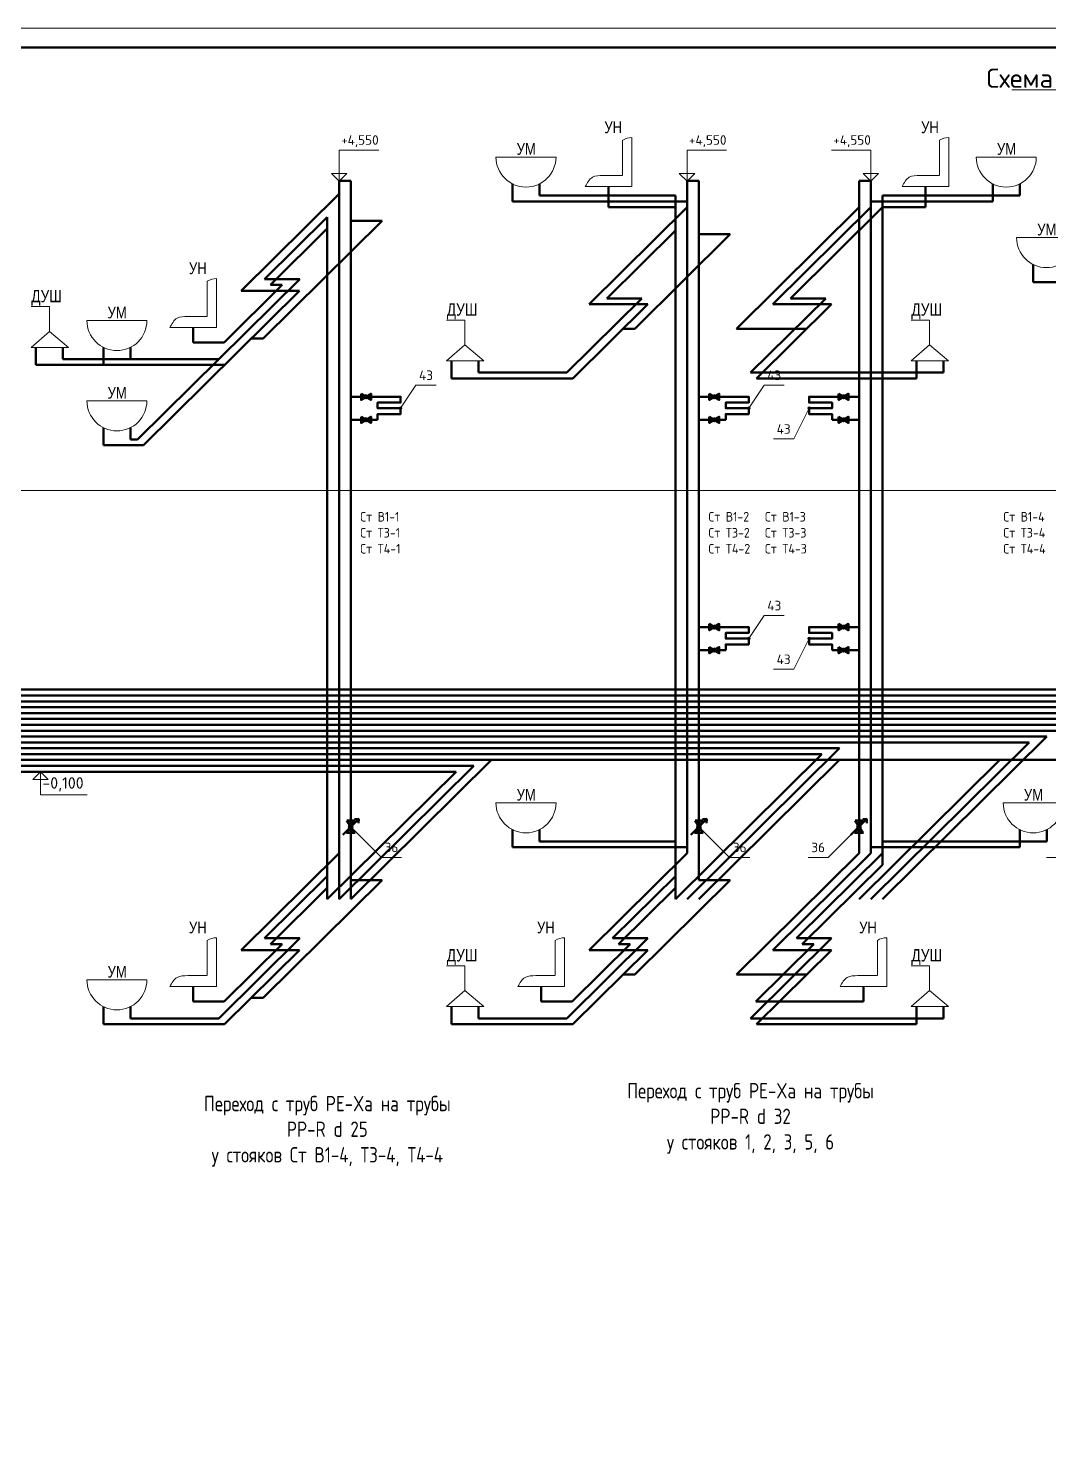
# Model space of a CAD drawing. Header units: millimetres. Extents: x -718 to 68664, y -49984 to -979.
# Drawn here: x 18490 to 40418, y -31379 to -979 of the extents above; entities that cross this region are included whole.
import ezdxf
from ezdxf.enums import TextEntityAlignment as Align

# ---------------------------------------------------------------- set-up
doc = ezdxf.new("R2010")
doc.units = ezdxf.units.MM
doc.linetypes.add('DASHED', pattern=[19.05, 12.7, -6.35])
for name, color, linetype, lineweight in [('Text', 7, 'Continuous', 15), ('ГВС (Т3)', 10, 'Continuous', 50), ('ГВС_циркуляция (Т4)', 6, 'Continuous', 50), ('Оборудование', 19, 'Continuous', 13), ('Рамка', 7, 'Continuous', 50), ('Текст', 28, 'Continuous', 25), ('Тонкие', 8, 'Continuous', 13), ('ХВС (В1)', 5, 'Continuous', 50)]:
    doc.layers.add(name, color=color, linetype=linetype, lineweight=lineweight)
doc.styles.add('GOST', font='isocpeur.ttf', dxfattribs={"width": 0.9})
doc.styles.add('ВАНЯ', font='isocpeur.ttf', dxfattribs={"width": 0.8, "height": 250})

# ---------------------------------------------------------------- blocks, each defined once
blk = doc.blocks.new('Умывальник')
at = {"layer": 'Оборудование'}
blk.add_line((-256, 256), (256, 256), dxfattribs=at)
blk.add_arc((0, 256), 256, 180, 0, dxfattribs=at)
at = {"layer": 'Оборудование', "insert": (-80, 375), "char_height": 100, "width": 453.43, "attachment_point": 1, "style": 'ВАНЯ'}
blk.add_mtext('{\\fArial|b0|i0|c204|p34;УМ}', dxfattribs=at)
blk = doc.blocks.new('Унитаз')
at = {"layer": 'Оборудование'}
for p, q in [((24083, -22839), (24083, -23137)), ((24163, -22817), (24163, -23234)), ((23917, -23140), (24083, -23140)), ((24163, -23234), (23765, -23234))]:
    blk.add_line(p, q, dxfattribs=at)
blk.add_arc((24163, -22969), 152, 90, 121.3609, dxfattribs=at)
blk.add_spline([(23765, -23234), (23826, -23155), (23917, -23140)], degree=3, dxfattribs=at)
at = {"layer": 'Оборудование', "insert": (23927, -22679), "char_height": 100, "width": 447.68, "attachment_point": 1, "style": 'ВАНЯ'}
blk.add_mtext('{\\fArial|b0|i0|c204|p34;УН}', dxfattribs=at)
blk = doc.blocks.new('Душ')
at = {"layer": 'Оборудование'}
for p, q in [((15448, -35911), (14824, -35911)), ((15448, -36758), (15448, -35911)), ((15448, -35911), (15448, -35911)), ((14824, -37304), (15448, -36758)), ((16095, -37304), (15448, -36758)), ((16095, -37304), (14824, -37304))]:
    blk.add_line(p, q, dxfattribs=at)
at = {"layer": 'Оборудование', "insert": (14827, -35343), "char_height": 420, "width": 578.01, "attachment_point": 1, "style": 'ВАНЯ'}
blk.add_mtext('{\\fArial|b0|i0|c204|p34;ДУШ}', dxfattribs=at)

msp = doc.modelspace()

# ---------------------------------------------------------------- linework, layer by layer
at = {"layer": 'Text'}
for p, q in [((39624, -2299), (44740, -2299)), ((25170, -4262), (25170, -3602)), ((25170, -3602), (26020, -3602)), ((32645, -4262), (32645, -3602)), ((32645, -3602), (33495, -3602)), ((35747, -3602), (36597, -3602)), ((36597, -4262), (36597, -3602)), ((25170, -4262), (25006, -4097)), ((25006, -4097), (25336, -4097)), ((25170, -4262), (25336, -4097)), ((32645, -4262), (32480, -4097)), ((32480, -4097), (32810, -4097)), ((32645, -4262), (32810, -4097)), ((36597, -4262), (36432, -4097)), ((36432, -4097), (36762, -4097)), ((36597, -4262), (36762, -4097)), ((26490, -9146), (26820, -8652)), ((26820, -8652), (27254, -8652)), ((33973, -9146), (34303, -8652)), ((34303, -8652), (34736, -8652)), ((35268, -9146), (34938, -9806)), ((34505, -9806), (34938, -9806)), ((33973, -14096), (34303, -13602)), ((34303, -13602), (34736, -13602)), ((35268, -14096), (34938, -14756)), ((34505, -14756), (34938, -14756)), ((18752, -16959), (18587, -17124)), ((18752, -16959), (18917, -17124)), ((18752, -16959), (18752, -17454)), ((18587, -17124), (18917, -17124)), ((18752, -17454), (19755, -17454)), ((25418, -18139), (26078, -18799)), ((32901, -18139), (33561, -18799)), ((36341, -18139), (35681, -18799)), ((26078, -18799), (26511, -18799)), ((33561, -18799), (33994, -18799)), ((35248, -18799), (35681, -18799)), ((40371, -18799), (40804, -18799)), ((25419, -19287), (25419, -19287))]:
    msp.add_line(p, q, dxfattribs=at)
at = {"layer": 'Text', "linetype": 'DASHED'}
msp.add_line((17240, -10910), (66441, -10910), dxfattribs=at)
at = {"layer": 'Text'}
for centre in [(26490, -9146), (33973, -9146), (35268, -9146), (33973, -14096), (35268, -14096), (25418, -18139), (32901, -18139), (36341, -18139)]:
    msp.add_circle(centre, 28.9, dxfattribs=at)
at = {"layer": 'ГВС (Т3)'}
for p, q in [((25167, -4538), (23061, -6620)), ((25167, -4259), (25167, -19694)), ((28896, -4323), (28896, -4701)), ((32647, -4259), (32647, -18706)), ((36597, -4259), (36597, -18706)), ((39217, -4323), (39217, -4701)), ((28896, -4701), (32647, -4701)), ((32647, -4827), (30541, -6910)), ((36597, -4827), (34491, -6910)), ((36597, -4701), (39217, -4701)), ((40083, -6054), (40083, -6432)), ((24321, -6620), (20963, -9941)), ((23061, -6620), (24321, -6620)), ((40083, -6432), (42767, -6432)), ((31801, -6910), (30188, -8504)), ((30541, -6910), (31801, -6910)), ((35751, -6910), (34138, -8504)), ((34491, -6910), (35751, -6910)), ((18654, -7838), (18654, -8215)), ((20105, -7838), (20105, -8215)), ((27584, -8127), (27584, -8504)), ((37576, -8127), (37576, -8504)), ((18654, -8215), (22708, -8215)), ((27584, -8504), (30188, -8504)), ((37576, -8504), (34138, -8504)), ((20105, -9564), (20105, -9941)), ((20105, -9941), (20963, -9941)), ((14102, -15319), (43890, -15319)), ((12963, -15697), (55497, -15697)), ((13343, -15571), (60740, -15571)), ((11825, -16075), (45373, -16075)), ((11066, -16327), (40001, -16327)), ((40001, -16327), (36597, -19694)), ((10687, -16453), (35924, -16453)), ((35924, -16453), (32647, -19694)), ((9549, -16831), (28062, -16831)), ((28062, -16831), (25167, -19694)), ((28896, -18202), (28896, -18580)), ((39796, -18202), (39796, -18580)), ((25167, -18706), (23061, -20789)), ((28896, -18580), (32647, -18580)), ((32647, -18706), (30541, -20789)), ((36597, -18706), (34491, -20789)), ((36597, -18580), (39796, -18580)), ((24321, -20789), (22708, -22384)), ((23061, -20789), (24321, -20789)), ((31801, -20789), (30188, -22384)), ((30541, -20789), (31801, -20789)), ((35751, -20789), (34138, -22384)), ((34491, -20789), (35751, -20789)), ((20105, -22006), (20105, -22384)), ((27584, -22006), (27584, -22384)), ((37576, -22006), (37576, -22384)), ((20105, -22384), (22708, -22384)), ((27584, -22384), (30188, -22384)), ((37576, -22384), (34138, -22384))]:
    msp.add_line(p, q, dxfattribs=at)
at = {"layer": 'ГВС_циркуляция (Т4)'}
for p, q in [((25167, -4259), (25419, -4259)), ((25419, -4259), (25419, -19694)), ((32647, -4259), (32899, -4259)), ((32899, -4259), (32899, -19287)), ((36345, -4259), (36345, -18706)), ((36345, -4259), (36597, -4259)), ((36345, -4827), (33707, -7435)), ((26092, -5118), (23536, -7646)), ((25419, -5118), (26092, -5118)), ((33572, -5407), (31521, -7435)), ((32899, -5407), (33572, -5407)), ((31269, -7435), (31521, -7435)), ((33707, -7435), (35219, -7435)), ((23284, -7646), (23536, -7646)), ((25418, -8899), (25996, -8899)), ((32901, -8899), (33478, -8899)), ((36341, -8899), (35764, -8899)), ((25418, -9394), (25996, -9394)), ((32901, -9394), (33478, -9394)), ((36341, -9394), (35764, -9394)), ((32901, -13849), (33478, -13849)), ((36341, -13849), (35764, -13849)), ((32901, -14344), (33478, -14344)), ((36341, -14344), (35764, -14344)), ((9928, -16705), (59341, -16705)), ((28441, -16705), (25419, -19694)), ((35921, -16705), (32899, -19694)), ((39367, -16705), (36345, -19694)), ((25246, -18311), (25590, -17967)), ((25590, -17967), (25497, -17974)), ((25590, -17967), (25583, -18060)), ((32729, -18311), (33072, -17967)), ((33072, -17967), (32980, -17974)), ((33072, -17967), (33066, -18060)), ((36169, -18311), (36513, -17967)), ((36513, -17967), (36420, -17974)), ((36513, -17967), (36506, -18060)), ((36345, -18706), (33707, -21315)), ((26092, -19287), (23536, -21815)), ((25419, -19287), (26092, -19287)), ((33572, -19287), (31521, -21315)), ((32899, -19287), (33572, -19287)), ((31269, -21315), (31521, -21315)), ((33707, -21315), (35219, -21315)), ((23284, -21815), (23536, -21815))]:
    msp.add_line(p, q, dxfattribs=at)
for points in [[(25641, -8832), (25855, -8966), (25855, -8832), (25641, -8966)], [(33124, -8832), (33338, -8966), (33338, -8832), (33124, -8966)], [(35904, -8832), (36118, -8966), (36118, -8832), (35904, -8966)], [(25641, -9327), (25855, -9461), (25855, -9327), (25641, -9461)], [(33124, -9327), (33338, -9461), (33338, -9327), (33124, -9461)], [(35904, -9327), (36118, -9461), (36118, -9327), (35904, -9461)], [(33124, -13782), (33338, -13916), (33338, -13782), (33124, -13916)], [(35904, -13782), (36118, -13916), (36118, -13782), (35904, -13916)], [(33124, -14277), (33338, -14411), (33338, -14277), (33124, -14411)], [(35904, -14277), (36118, -14411), (36118, -14277), (35904, -14411)], [(25336, -18007), (25500, -18007), (25336, -18271), (25500, -18271)], [(32818, -18007), (32983, -18007), (32818, -18271), (32983, -18271)], [(36258, -18007), (36424, -18007), (36258, -18271), (36424, -18271)]]:
    msp.add_lwpolyline(points, close=True, dxfattribs=at)
for points in [[(25996, -8899), (26490, -8899), (26490, -9023), (25996, -9023), (25996, -9146), (26490, -9146), (26490, -9270), (25996, -9270), (25996, -9394)], [(33478, -8899), (33973, -8899), (33973, -9023), (33478, -9023), (33478, -9146), (33973, -9146), (33973, -9270), (33478, -9270), (33478, -9394)], [(35764, -8899), (35268, -8899), (35268, -9023), (35764, -9023), (35764, -9146), (35268, -9146), (35268, -9270), (35764, -9270), (35764, -9394)], [(33478, -13849), (33973, -13849), (33973, -13973), (33478, -13973), (33478, -14096), (33973, -14096), (33973, -14220), (33478, -14220), (33478, -14344)], [(35764, -13849), (35268, -13849), (35268, -13973), (35764, -13973), (35764, -14096), (35268, -14096), (35268, -14220), (35764, -14220), (35764, -14344)]]:
    msp.add_lwpolyline(points, dxfattribs=at)
for centre, radius in [((25748, -8899), 32.2), ((33231, -8899), 32.2), ((36011, -8899), 32.2), ((25748, -9394), 32.2), ((33231, -9394), 32.2), ((36011, -9394), 32.2), ((33231, -13849), 32.2), ((36011, -13849), 32.2), ((33231, -14344), 32.2), ((36011, -14344), 32.2), ((25418, -18139), 39.6), ((32901, -18139), 39.6), ((36341, -18139), 39.6)]:
    msp.add_circle(centre, radius, dxfattribs=at)
at = {"layer": 'Рамка', "lineweight": 50}
msp.add_lwpolyline([(932, -49572), (68252, -49572), (68252, -1392), (932, -1392)], close=True, dxfattribs=at)
at = {"layer": 'Тонкие'}
msp.add_lwpolyline([(-718, -49984), (68664, -49984), (68664, -979), (-718, -979)], close=True, dxfattribs=at)
at = {"layer": 'ХВС (В1)'}
for p, q in [((29474, -4323), (29474, -4575)), ((30961, -4380), (30961, -4827)), ((37768, -4380), (37768, -4827)), ((39796, -4323), (39796, -4575)), ((32395, -4575), (29474, -4575)), ((30961, -4827), (32395, -4827)), ((32395, -4575), (32395, -19694)), ((36849, -4827), (34870, -6784)), ((36849, -4575), (36849, -18956)), ((36849, -4575), (39796, -4575)), ((36849, -4827), (37768, -4827)), ((24915, -5036), (23568, -6368)), ((24915, -5036), (24915, -19694)), ((24915, -5285), (23692, -6494)), ((32395, -5325), (30920, -6784)), ((24324, -6368), (20838, -9815)), ((23568, -6368), (24324, -6368)), ((23944, -6494), (22696, -7729)), ((23692, -6494), (23944, -6494)), ((31676, -6784), (30063, -8378)), ((30920, -6784), (31676, -6784)), ((35626, -6784), (34013, -8378)), ((34870, -6784), (35626, -6784)), ((22034, -7408), (22034, -7729)), ((19232, -7838), (19232, -8089)), ((20683, -7838), (20683, -8089)), ((22696, -7729), (22034, -7729)), ((22584, -8089), (19232, -8089)), ((28163, -8127), (28163, -8378)), ((38155, -8127), (38155, -8378)), ((30063, -8378), (28163, -8378)), ((34013, -8378), (38155, -8378)), ((20683, -9564), (20683, -9815)), ((20838, -9815), (20683, -9815)), ((14481, -15193), (43765, -15193)), ((13722, -15445), (61119, -15445)), ((12205, -15949), (45753, -15949)), ((12584, -15823), (55118, -15823)), ((11446, -16201), (40380, -16201)), ((40380, -16201), (36849, -19694)), ((10308, -16579), (35544, -16579)), ((35544, -16579), (32395, -19694)), ((9169, -16957), (27682, -16957)), ((27682, -16957), (24915, -19694)), ((29474, -18202), (29474, -18454)), ((40374, -18202), (40374, -18454)), ((32395, -18454), (29474, -18454)), ((36849, -18454), (40374, -18454)), ((36849, -18706), (34997, -20537)), ((36849, -18956), (35122, -20663)), ((24915, -19205), (23568, -20537)), ((24915, -19454), (23692, -20663)), ((32395, -19205), (31047, -20537)), ((32395, -19454), (31172, -20663)), ((24324, -20537), (22584, -22258)), ((23944, -20663), (22696, -21898)), ((23568, -20537), (24324, -20537)), ((23692, -20663), (23944, -20663)), ((31803, -20537), (30063, -22258)), ((31424, -20663), (30175, -21898)), ((31047, -20537), (31803, -20537)), ((31172, -20663), (31424, -20663)), ((35753, -20537), (34013, -22258)), ((35374, -20663), (34125, -21898)), ((34997, -20537), (35753, -20537)), ((35122, -20663), (35374, -20663)), ((22034, -21577), (22034, -21898)), ((29513, -21577), (29513, -21898)), ((36436, -21577), (36436, -21898)), ((20683, -22006), (20683, -22258)), ((22696, -21898), (22034, -21898)), ((28163, -22006), (28163, -22258)), ((30175, -21898), (29513, -21898)), ((34125, -21898), (36436, -21898)), ((38155, -22006), (38155, -22258)), ((22584, -22258), (20683, -22258)), ((30063, -22258), (28163, -22258)), ((34013, -22258), (38155, -22258))]:
    msp.add_line(p, q, dxfattribs=at)

# ---------------------------------------------------------------- block references
at = {"layer": 'Text'}
for name, p, xscale, yscale, zscale in [('Унитаз', (-29428, 54170), 2.52, 2.52, 2.52), ('Унитаз', (-22621, 54170), 2.52, 2.52, 2.52), ('Унитаз', (-38355, 51141), 2.52, 2.52, 2.52), ('Душ', (9211, 15664), 0.63, 0.63, 0.63), ('Душ', (18141, 15375), 0.63, 0.63, 0.63), ('Душ', (28126, 15375), 0.63, 0.63, 0.63), ('Унитаз', (-38355, 36973), 2.52, 2.52, 2.52), ('Унитаз', (-30876, 36973), 2.52, 2.52, 2.52), ('Унитаз', (-23953, 36973), 2.52, 2.52, 2.52), ('Душ', (18141, 1496), 0.63, 0.63, 0.63), ('Душ', (28126, 1496), 0.63, 0.63, 0.63)]:
    msp.add_blockref(name, p, dxfattribs=dict(at, xscale=xscale, yscale=yscale, zscale=zscale))
at = {"layer": 'Оборудование', "xscale": 2.52, "yscale": 2.52, "zscale": 2.52}
for p in [(29185, -4391), (39506, -4391), (40372, -6123), (20394, -7906), (20394, -9632), (29185, -18271), (40085, -18271), (20394, -22075)]:
    msp.add_blockref('Умывальник', p, dxfattribs=at)

# ---------------------------------------------------------------- texts
at = {"layer": 'Text', "attachment_point": 1}
for s, insert, char_height, width, style in [('Ст В1-1\\PСт Т3-1\\PСт Т4-1', (25624, -11374), 206.2, 1815, 'GOST'), ('Ст В1-2\\PСт Т3-2\\PСт Т4-2', (33107, -11374), 206.2, 1815, 'GOST'), ('Ст В1-3\\PСт Т3-3\\PСт Т4-3', (34320, -11374), 206.2, 1815, 'GOST'), ('Ст В1-4\\PСт Т3-4\\PСт Т4-4', (39443, -11374), 206.2, 1815, 'GOST'), ('\\pxqc;Переход с труб PE-Xa на трубы PP-R d 32\\Pу стояков 1, 2, 3, 5, 6 ', (31123, -23648), 330, 5775, 'ВАНЯ'), ('\\pxqc;Переход с труб PE-Xa на трубы PP-R d 25\\Pу стояков Ст В1-4, Т3-4, Т4-4', (22028, -23925), 330, 5775, 'ВАНЯ')]:
    msp.add_mtext(s, dxfattribs=dict(at, insert=insert, char_height=char_height, width=width, style=style))
at = {"layer": 'Текст', "style": 'GOST'}
msp.add_text('Схема систем В1, Т3, Т4', height=412.5, dxfattribs=at).set_placement((42182, -2052), align=Align.MIDDLE_CENTER)
for s, height, p in [('+4,550', 206.2, (25212, -3545)), ('+4,550', 206.2, (32686, -3545)), ('+4,550', 206.2, (35788, -3545)), ('-0,100', 247.5, (18793, -17396))]:
    msp.add_text(s, height=height, dxfattribs=at).set_placement(p, align=Align.BOTTOM_LEFT)
for s, p in [('43', (27037, -8602)), ('43', (34520, -8602)), ('43', (34722, -9757)), ('43', (34520, -13552)), ('43', (34722, -14707)), ('36', (26295, -18749)), ('36', (33777, -18749)), ('36', (35464, -18749))]:
    msp.add_text(s, height=206.2, dxfattribs=at).set_placement(p, align=Align.BOTTOM_CENTER)

doc.saveas('drawing.dxf')
